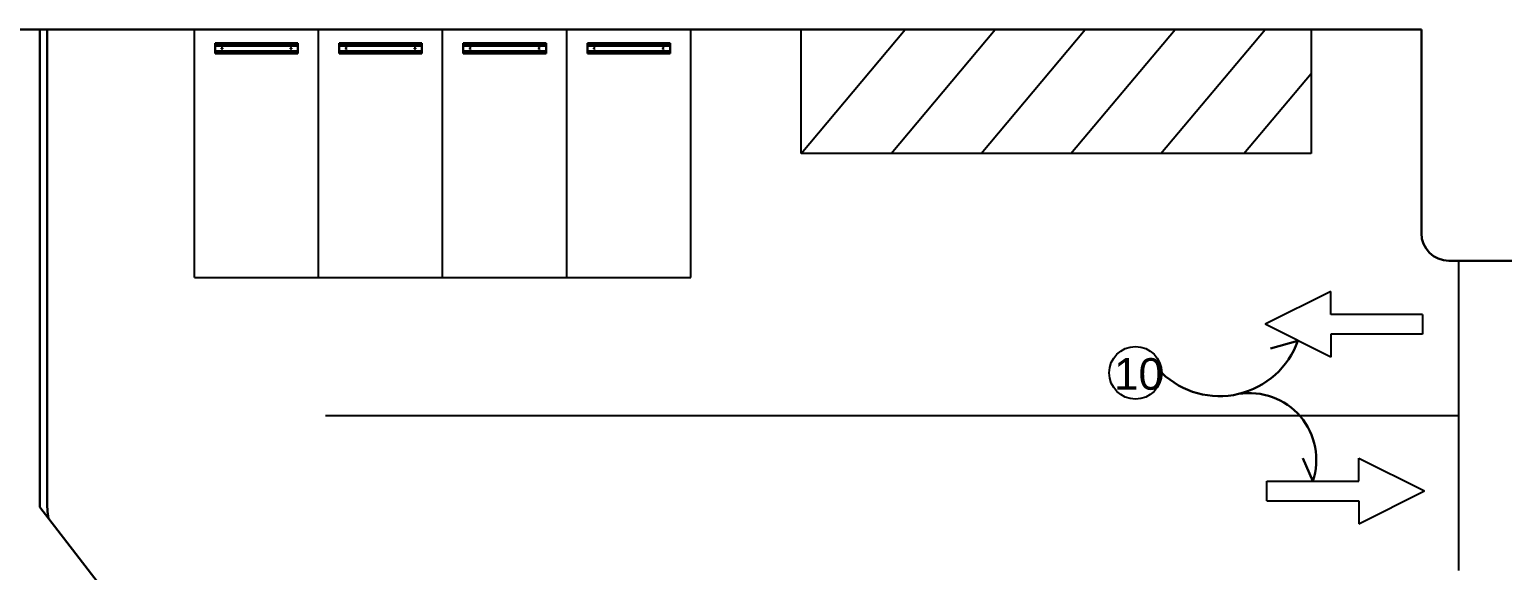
# Paper-space layout 'Layout1' of a CAD drawing. Header units: inches. Extents: x 0 to 35.9, y 0 to 23.6.
# Drawn here: x 12.972 to 13.724, y 15.842 to 16.118 of the extents above; entities that cross this region are included whole.
import ezdxf

# ---------------------------------------------------------------- set-up
doc = ezdxf.new("R2010")
doc.units = ezdxf.units.IN
doc.header["$MEASUREMENT"] = 0
doc.layers.get('0').update_dxf_attribs({"lineweight": 30})
for name, color, linetype in [('C-SIDEWALK-CURB', 92, 'Continuous'), ('DROPOFF ZONE', 50, 'Continuous'), ('REGULAR PARKING', 90, 'Continuous'), ('SIGNS', 104, 'Continuous'), ('STREET SIGNS', 7, 'Continuous')]:
    doc.layers.add(name, color=color, linetype=linetype)
doc.styles.get("Standard").update_dxf_attribs({"font": 'arial.ttf'})

psp = doc.layouts.get("Layout1")

# ---------------------------------------------------------------- linework, layer by layer
at = {"color": 7}
for p, q in [((13.68274, 16.118, 2.88716), (12.77393, 16.118, 2.88716)), ((12.97734, 15.87404, 2.88716), (12.97734, 16.118, 2.88716)), ((12.98093, 15.87764, 2.88716), (12.98093, 16.118, 2.88716)), ((13.68274, 16.01395, 2.88716), (13.68274, 16.118, 2.88716)), ((13.0668, 16.10568, 2.88716), (13.0668, 16.11096, 2.88716)), ((13.0668, 16.11096, 2.88716), (13.10904, 16.11096, 2.88716)), ((13.0668, 16.11081, 2.88716), (13.10904, 16.11081, 2.88716)), ((13.0668, 16.10964, 2.88716), (13.10904, 16.10964, 2.88716)), ((13.08792, 16.107, 2.88716), (13.0668, 16.107, 2.88716)), ((13.08792, 16.10583, 2.88716), (13.0668, 16.10583, 2.88716)), ((13.08792, 16.10568, 2.88716), (13.0668, 16.10568, 2.88716)), ((13.08792, 16.107, 2.88716), (13.10904, 16.107, 2.88716)), ((13.08792, 16.10583, 2.88716), (13.10904, 16.10583, 2.88716)), ((13.08792, 16.10568, 2.88716), (13.10904, 16.10568, 2.88716)), ((13.10904, 16.10568, 2.88716), (13.10904, 16.11096, 2.88716)), ((13.13016, 16.10568, 2.88716), (13.13016, 16.11096, 2.88716)), ((13.13016, 16.11096, 2.88716), (13.17239, 16.11096, 2.88716)), ((13.13016, 16.11081, 2.88716), (13.17239, 16.11081, 2.88716)), ((13.13016, 16.10964, 2.88716), (13.17239, 16.10964, 2.88716)), ((13.15127, 16.107, 2.88716), (13.13016, 16.107, 2.88716)), ((13.15127, 16.10583, 2.88716), (13.13016, 16.10583, 2.88716)), ((13.15127, 16.10568, 2.88716), (13.13016, 16.10568, 2.88716)), ((13.15127, 16.107, 2.88716), (13.17239, 16.107, 2.88716)), ((13.15127, 16.10583, 2.88716), (13.17239, 16.10583, 2.88716)), ((13.15127, 16.10568, 2.88716), (13.17239, 16.10568, 2.88716)), ((13.17239, 16.10568, 2.88716), (13.17239, 16.11096, 2.88716)), ((13.19351, 16.10568, 2.88716), (13.19351, 16.11096, 2.88716)), ((13.19351, 16.11096, 2.88716), (13.23575, 16.11096, 2.88716)), ((13.19351, 16.11081, 2.88716), (13.23575, 16.11081, 2.88716)), ((13.19351, 16.10964, 2.88716), (13.23575, 16.10964, 2.88716)), ((13.21463, 16.107, 2.88716), (13.19351, 16.107, 2.88716)), ((13.21463, 16.10583, 2.88716), (13.19351, 16.10583, 2.88716)), ((13.21463, 16.10568, 2.88716), (13.19351, 16.10568, 2.88716)), ((13.21463, 16.107, 2.88716), (13.23575, 16.107, 2.88716)), ((13.21463, 16.10583, 2.88716), (13.23575, 16.10583, 2.88716)), ((13.21463, 16.10568, 2.88716), (13.23575, 16.10568, 2.88716)), ((13.23575, 16.10568, 2.88716), (13.23575, 16.11096, 2.88716)), ((13.25686, 16.10568, 2.88716), (13.25686, 16.11096, 2.88716)), ((13.25686, 16.11096, 2.88716), (13.2991, 16.11096, 2.88716)), ((13.25686, 16.11081, 2.88716), (13.2991, 16.11081, 2.88716)), ((13.25686, 16.10964, 2.88716), (13.2991, 16.10964, 2.88716)), ((13.27798, 16.107, 2.88716), (13.25686, 16.107, 2.88716)), ((13.27798, 16.10583, 2.88716), (13.25686, 16.10583, 2.88716)), ((13.27798, 16.10568, 2.88716), (13.25686, 16.10568, 2.88716)), ((13.27798, 16.107, 2.88716), (13.2991, 16.107, 2.88716)), ((13.27798, 16.10583, 2.88716), (13.2991, 16.10583, 2.88716)), ((13.27798, 16.10568, 2.88716), (13.2991, 16.10568, 2.88716)), ((13.2991, 16.10568, 2.88716), (13.2991, 16.11096, 2.88716)), ((13.74243, 15.99987, 2.88716), (13.69682, 15.99987, 2.88716)), ((13.61968, 15.95905, 0.95358), (13.60562, 15.95509, 0.95358)), ((13.62732, 15.88737, 0.95358), (13.62216, 15.89915, 0.95358)), ((13.10219, 15.71191, 2.88716), (12.97734, 15.87404, 2.88716))]:
    psp.add_line(p, q, dxfattribs=at)
for centre in [(13.07032, 16.10832, 2.88716), (13.10552, 16.10832, 2.88716), (13.13368, 16.10832, 2.88716), (13.16887, 16.10832, 2.88716), (13.19703, 16.10832, 2.88716), (13.23223, 16.10832, 2.88716), (13.26038, 16.10832, 2.88716), (13.29558, 16.10832, 2.88716)]:
    psp.add_circle(centre, 0.000293, dxfattribs=at)
for centre, radius, start, end in [((13.69682, 16.01395, 2.88716), 0.01408, 180, 270), ((13.57964, 15.9732, 0.95358), 0.04246, 226.0093, 340.52712), ((13.595, 15.89823, 0.95358), 0.0341, 341.42241, 99.46306), ((13.03666, 15.87764, 2.88716), 0.05573, 180, 189.57148)]:
    psp.add_arc(centre, radius, start, end, dxfattribs=at)
at = {"layer": 'C-SIDEWALK-CURB', "color": 7}
for p, q in [((13.70188, 15.8417, 2.88716), (13.70188, 15.99987, 2.88716)), ((13.12319, 15.92079, 2.88716), (13.70188, 15.92079, 2.88716))]:
    psp.add_line(p, q, dxfattribs=at)
psp.add_circle((13.53674, 15.94265, 0.95358), 0.01341, dxfattribs=at)
at = {"layer": 'DROPOFF ZONE', "color": 7}
for p, q in [((13.36598, 16.05465, 2.88716), (13.36598, 16.118, 2.88716)), ((13.36598, 16.118, 2.88716), (13.62643, 16.118, 2.88716)), ((13.36598, 16.05465, 2.88716), (13.41914, 16.118, 2.88716)), ((13.41192, 16.05465, 2.88716), (13.46508, 16.118, 2.88716)), ((13.45787, 16.05465, 2.88716), (13.51103, 16.118, 2.88716)), ((13.50381, 16.05465, 2.88716), (13.55697, 16.118, 2.88716)), ((13.54976, 16.05465, 2.88716), (13.60292, 16.118, 2.88716)), ((13.62643, 16.118, 2.88716), (13.62643, 16.05465, 2.88716)), ((13.59215, 16.05465, 2.88716), (13.62643, 16.09549, 2.88716)), ((13.62643, 16.05465, 2.88716), (13.36598, 16.05465, 2.88716))]:
    psp.add_line(p, q, dxfattribs=at)
at = {"layer": 'REGULAR PARKING', "color": 7}
for p, q in [((13.05624, 15.99129, 2.88716), (13.05624, 16.118, 2.88716)), ((13.05624, 16.118, 2.88716), (13.1196, 16.118, 2.88716)), ((13.1196, 15.99129, 2.88716), (13.1196, 16.118, 2.88716)), ((13.1196, 16.118, 2.88716), (13.18295, 16.118, 2.88716)), ((13.1196, 15.99129, 2.88716), (13.1196, 16.118, 2.88716)), ((13.18295, 15.99129, 2.88716), (13.18295, 16.118, 2.88716)), ((13.18295, 15.99129, 2.88716), (13.18295, 16.118, 2.88716)), ((13.18295, 16.118, 2.88716), (13.24631, 16.118, 2.88716)), ((13.24631, 15.99129, 2.88716), (13.24631, 16.118, 2.88716)), ((13.24631, 15.99129, 2.88716), (13.24631, 16.118, 2.88716)), ((13.24631, 16.118, 2.88716), (13.30966, 16.118, 2.88716)), ((13.30966, 15.99129, 2.88716), (13.30966, 16.118, 2.88716)), ((13.30966, 15.99129, 2.88716), (13.30966, 16.118, 2.88716)), ((13.05624, 15.99129, 2.88716), (13.1196, 15.99129, 2.88716)), ((13.1196, 15.99129, 2.88716), (13.18295, 15.99129, 2.88716)), ((13.18295, 15.99129, 2.88716), (13.24631, 15.99129, 2.88716)), ((13.24631, 15.99129, 2.88716), (13.30966, 15.99129, 2.88716))]:
    psp.add_line(p, q, dxfattribs=at)
at = {"layer": 'SIGNS', "color": 7}
psp.add_line((13.70188, 15.99987, 2.88716), (13.70718, 15.99987, 2.88716), dxfattribs=at)
at = {"layer": 'STREET SIGNS', "color": 7}
for p, q in [((13.63644, 15.98418, 0.95358), (13.60292, 15.96743, 0.95358)), ((13.63644, 15.97245, 0.95358), (13.63644, 15.98418, 0.95358)), ((13.68336, 15.97245, 0.95358), (13.63644, 15.97245, 0.95358)), ((13.68336, 15.97245, 0.95358), (13.68336, 15.9624, 0.95358)), ((13.63644, 15.95067, 0.95358), (13.60292, 15.96743, 0.95358)), ((13.63644, 15.9624, 0.95358), (13.63644, 15.95067, 0.95358)), ((13.68336, 15.9624, 0.95358), (13.63644, 15.9624, 0.95358)), ((13.65078, 15.88737, 0.95358), (13.65078, 15.8991, 0.95358)), ((13.65078, 15.8991, 0.95358), (13.6843, 15.88234, 0.95358)), ((13.60386, 15.87731, 0.95358), (13.60386, 15.88737, 0.95358)), ((13.60386, 15.88737, 0.95358), (13.65078, 15.88737, 0.95358)), ((13.65078, 15.86558, 0.95358), (13.6843, 15.88234, 0.95358)), ((13.60386, 15.87731, 0.95358), (13.65078, 15.87731, 0.95358)), ((13.65078, 15.87731, 0.95358), (13.65078, 15.86558, 0.95358))]:
    psp.add_line(p, q, dxfattribs=at)

# ---------------------------------------------------------------- texts
at = {"layer": 'C-SIDEWALK-CURB', "color": 7, "linetype": 'Continuous', "insert": (13.52576, 15.95016, 0.95358), "char_height": 0.016132, "width": 2.3389703, "attachment_point": 1}
psp.add_mtext('10', dxfattribs=at)

doc.saveas('drawing.dxf')
